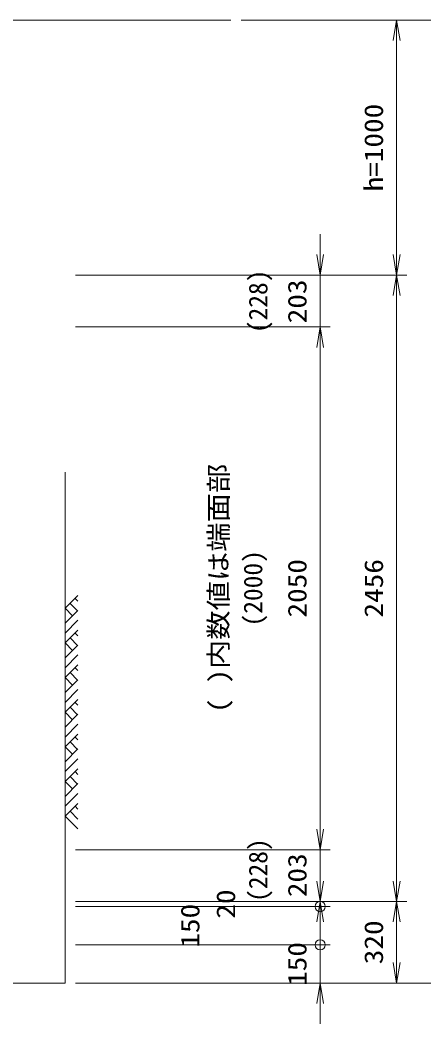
# Model space of a CAD drawing. Units: millimetres at full size. Extents: x 0 to 33600, y -83280 to -59520.
# Drawn here: x 29353 to 30937, y -68206 to -64270 of the extents above; entities that cross this region are included whole.
import ezdxf
from ezdxf.enums import TextEntityAlignment as Align

# ---------------------------------------------------------------- set-up
doc = ezdxf.new("R2010")
doc.units = ezdxf.units.MM
doc.header["$LTSCALE"] = 80.0044
for name, color, linetype, lineweight in [('0_2', 4, 'Continuous', 13), ('寸法', 6, 'Continuous', 13), ('ﾊｯﾁﾝｸﾞ', 4, 'Continuous', 9)]:
    doc.layers.add(name, color=color, linetype=linetype, lineweight=lineweight)
doc.styles.add('ＭＳ ゴシック', font='')
doc.styles.get('ＭＳ ゴシック').set_extended_font_data('MS Gothic')

# ---------------------------------------------------------------- blocks, each defined once
blk = doc.blocks.new('open_arrow')
at = {"color": 0, "linetype": 'Continuous', "lineweight": -2}
blk.add_lwpolyline([(7.5, 1.25), (0, 0), (7.5, -1.25)], dxfattribs=at)
blk = doc.blocks.new('dimension_origin')
at = {"color": 0, "linetype": 'Continuous', "lineweight": -2}
blk.add_circle((0, 0), 1.25, dxfattribs=at)

msp = doc.modelspace()

# ---------------------------------------------------------------- linework, layer by layer
at = {"layer": '0_2'}
msp.add_line((30180, -64270), (15500, -64270), dxfattribs=at)
msp.add_lwpolyline([(28180, -68046), (29530, -68046), (29530, -66043)], dxfattribs=at)
at = {"layer": '寸法'}
for p, q in [((30220, -64270), (31170, -64270)), ((30220, -64270), (30870, -64270)), ((30830, -65270), (30830, -64270)), ((30530, -65633), (30530, -65110)), ((29570, -65270), (30870, -65270)), ((29570, -65270), (30870, -65270)), ((29570, -65270), (30570, -65270)), ((30830, -65270), (30830, -67726)), ((29570, -65473), (30570, -65473)), ((29570, -65473), (30570, -65473)), ((30530, -65473), (30530, -67523)), ((30530, -67363), (30530, -67886)), ((29570, -67523), (30570, -67523)), ((29570, -67523), (30570, -67523)), ((30530, -67826), (30530, -67566)), ((29570, -67726), (30870, -67726)), ((29570, -67726), (30570, -67726)), ((29570, -67726), (30870, -67726)), ((29570, -67726), (30570, -67726)), ((30830, -67726), (30830, -68046)), ((29570, -67746), (30570, -67746)), ((29570, -67746), (30570, -67746)), ((30530, -67746), (30530, -67896)), ((30530, -67816), (30530, -68206)), ((29570, -67896), (30570, -67896)), ((29570, -67896), (30570, -67896)), ((29570, -68046), (31170, -68046)), ((29570, -68046), (30870, -68046)), ((29570, -68046), (30570, -68046))]:
    msp.add_line(p, q, dxfattribs=at)
at = {"layer": 'ﾊｯﾁﾝｸﾞ'}
for p, q in [((29530, -66576.36), (29580, -66526.36)), ((29578.5, -66585.97), (29549.44, -66556.91)), ((29580, -66548.58), (29568.89, -66537.47)), ((29559.05, -66605.41), (29530, -66576.36)), ((29530, -66634.46), (29580, -66584.46)), ((29530, -66673.35), (29580, -66623.35)), ((29530, -66712.24), (29580, -66662.24)), ((29580, -66684.46), (29568.89, -66673.35)), ((29559.05, -66741.29), (29530, -66712.24)), ((29578.5, -66721.85), (29549.44, -66692.8)), ((29530, -66770.34), (29580, -66720.34)), ((29530, -66809.23), (29580, -66759.23)), ((29530, -66848.12), (29580, -66798.12)), ((29578.5, -66857.73), (29549.44, -66828.68)), ((29580, -66820.34), (29568.89, -66809.23)), ((29559.05, -66877.17), (29530, -66848.12)), ((29530, -66906.23), (29580, -66856.23)), ((29530, -66945.12), (29580, -66895.12)), ((29530, -66984.01), (29580, -66934.01)), ((29580, -66956.23), (29568.89, -66945.12)), ((29559.05, -67013.06), (29530, -66984.01)), ((29578.5, -66993.61), (29549.44, -66964.56)), ((29530, -67042.11), (29580, -66992.11)), ((29530, -67081), (29580, -67031)), ((29530, -67119.89), (29580, -67069.89)), ((29578.5, -67129.49), (29549.44, -67100.44)), ((29580, -67092.11), (29568.89, -67081)), ((29559.05, -67148.94), (29530, -67119.89)), ((29530, -67177.99), (29580, -67127.99)), ((29530, -67216.88), (29580, -67166.88)), ((29530, -67255.77), (29580, -67205.77)), ((29580, -67227.99), (29568.89, -67216.88)), ((29559.05, -67284.82), (29530, -67255.77)), ((29530, -67313.87), (29580, -67263.87)), ((29578.5, -67265.38), (29549.44, -67236.32)), ((29530, -67352.76), (29580, -67302.76)), ((29530, -67391.65), (29580, -67341.65)), ((29580, -67402.76), (29549.44, -67372.21)), ((29580, -67363.87), (29568.89, -67352.76)), ((29580, -67441.65), (29530, -67391.65))]:
    msp.add_line(p, q, dxfattribs=at)

# ---------------------------------------------------------------- block references
at = {"layer": '寸法'}
for name, p, xscale, yscale, rotation in [('open_arrow', (30830, -64270), 10.7, 10.7, 270), ('open_arrow', (30530, -65270), 10.7, 10.7, 90), ('open_arrow', (30830, -65270), 10.7, 10.7, 90), ('open_arrow', (30830, -65270), 10.7, 10.7, 270), ('open_arrow', (30530, -65473), 10.7, 10.7, 270), ('open_arrow', (30530, -65473), 10.7, 10.7, 270), ('open_arrow', (30530, -67523), 10.7, 10.7, 90), ('open_arrow', (30530, -67523), 10.7, 10.7, 90), ('open_arrow', (30530, -67726), 10.7, 10.7, 90), ('open_arrow', (30830, -67726), 10.7, 10.7, 90), ('dimension_origin', (30530, -67746), 16, 16, 270), ('dimension_origin', (30530, -67746), 16, 16, 270), ('open_arrow', (30530, -67726), 10.7, 10.7, 270), ('open_arrow', (30830, -67726), 10.7, 10.7, 270), ('dimension_origin', (30530, -67896), 16, 16, 90), ('dimension_origin', (30530, -67896), 16, 16, 90), ('open_arrow', (30830, -68046), 10.7, 10.7, 90), ('open_arrow', (30530, -68046), 10.7, 10.7, 270)]:
    msp.add_blockref(name, p, dxfattribs=dict(at, xscale=xscale, yscale=yscale, rotation=rotation))

# ---------------------------------------------------------------- texts
at = {"layer": '寸法', "style": 'ＭＳ ゴシック', "width": 1.15}
for s, p in [('h=1000', (30740, -64770)), ('203', (30440, -65373)), ('2050', (30440, -66498)), ('2456', (30740, -66498)), ('203', (30440, -67623)), ('20', (30160, -67736)), ('150', (30020, -67821)), ('320', (30740, -67886)), ('150', (30440, -67971))]:
    msp.add_text(s, height=73.31, rotation=90, dxfattribs=at).set_placement(p, align=Align.MIDDLE_CENTER)
at = {"layer": '寸法', "color": 3, "style": 'ＭＳ ゴシック'}
for s, p in [('(228)', (30250, -65373)), ('(2000)', (30230, -66498)), ('(228)', (30250, -67603))]:
    msp.add_text(s, height=73.31, rotation=90, dxfattribs=at).set_placement(p, align=Align.TOP_CENTER)
at = {"layer": '寸法', "color": 3, "style": 'ＭＳ ゴシック', "width": 1.15}
msp.add_text('( )内数値は端面部', height=73.31, rotation=90, dxfattribs=at).set_placement((30190, -66498), align=Align.BOTTOM_CENTER)

doc.saveas('drawing.dxf')
